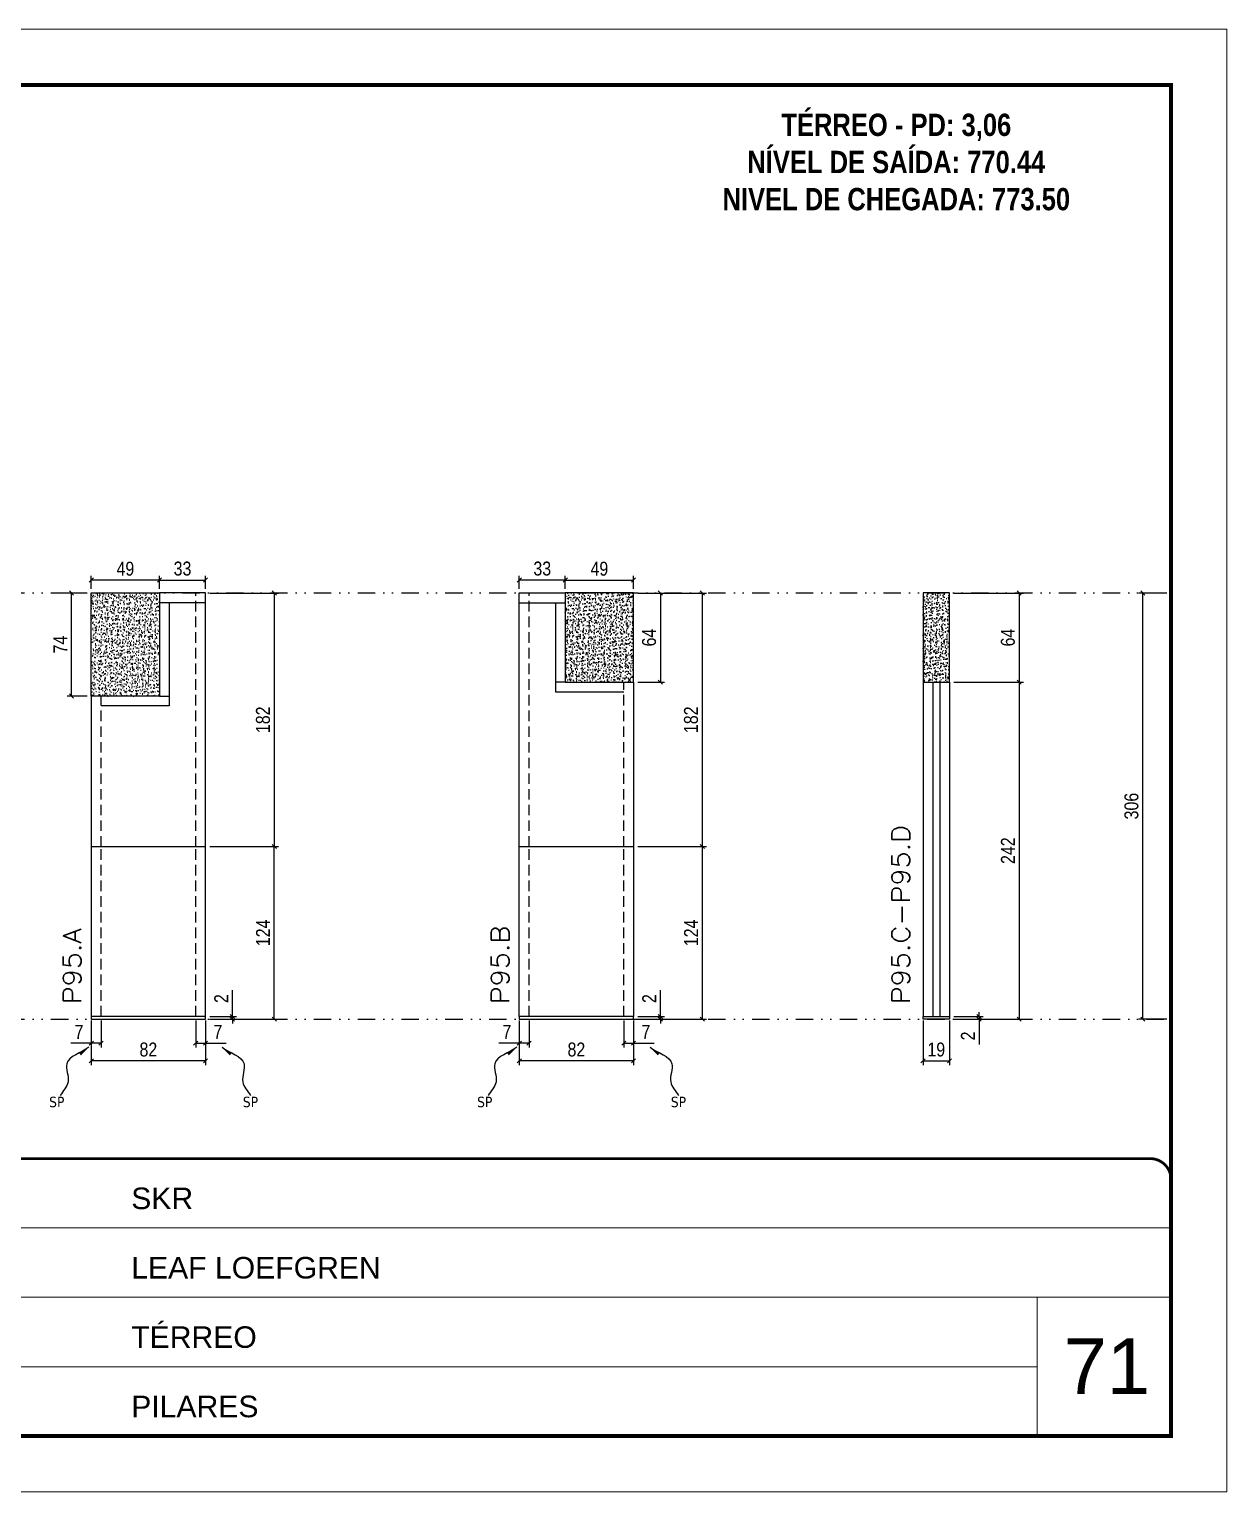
# Model space of a CAD drawing. Extents: x 14400 to 27878, y -21631 to 6985.
# Drawn here: x 18196 to 19055, y -13591 to -12541 of the extents above; entities that cross this region are included whole.
import ezdxf

# ---------------------------------------------------------------- set-up
doc = ezdxf.new("R2010")
doc.units = 0
for name, pattern in [('CONTINUO', [0]), ('DASHED', [0.75, 0.5, -0.25]), ('DIVIDE2', [0.625, 0.25, -0.125, 0, -0.125, 0, -0.125]), ('HIDDEN', [0.375, 0.25, -0.125])]:
    doc.linetypes.add(name, pattern=pattern)
for name, color, linetype, lineweight in [('CARIMBO', 255, 'Continuous', 9), ('Folhas', 255, 'Continuous', 9), ('SARRAFO DE PRESSAO', 251, 'DASHED', 9), ('Texto Seção', 7, 'Continuous', 15)]:
    doc.layers.add(name, color=color, linetype=linetype, lineweight=lineweight)
for name, color, linetype in [('COTA', 241, 'Continuous'), ('NOMENCLATURA', 7, 'Continuous'), ('Nível', 160, 'Continuous'), ('Painéis', 200, 'Continuous'), ('SARR_2.2x7', 40, 'Continuous'), ('Sarrafo de Pressão', 42, 'HIDDEN'), ('texto', 7, 'Continuous')]:
    doc.layers.add(name, color=color, linetype=linetype)
doc.styles.add('ARIAL', font='arial.ttf')
doc.styles.add('COTA TECNICA', font='techl___.ttf', dxfattribs={"height": 10})
doc.styles.add('COTA TECNICA-50', font='techl___.ttf', dxfattribs={"height": 10})
doc.styles.add('REGUA-120', font='ROMANS.shx', dxfattribs={"height": 15})
doc.styles.add('ROMANC', font='techb___.ttf', dxfattribs={"height": 2.5})
doc.styles.get("Standard").update_dxf_attribs({"font": 'arial.ttf'})
doc.dimstyles.new('COTA PAINEL-50', dxfattribs={"dimtxt": 10, "dimasz": 3, "dimexe": 3, "dimexo": 3, "dimgap": 3, "dimtad": 1, "dimdec": 1, "dimzin": 12, "dimdsep": 46, "dimtxsty": 'COTA TECNICA-50', "dimblk1": 'OBLIQUE', "dimblk2": 'OBLIQUE', "dimsah": 1, "dimcen": 0.9, "dimclrd": 4, "dimclre": 4, "dimclrt": 240, "dimadec": 1, "dimazin": 3, "dimtfac": 1, "dimtdec": 1, "dimtmove": 0, "dimatfit": 3, "dimfxl": 1, "dimtolj": 1, "dimtzin": 12, "dimarcsym": 0})
doc.dimstyles.new('PAINEL', dxfattribs={"dimtxt": 10, "dimasz": 3, "dimexe": 3, "dimexo": 3, "dimgap": 3, "dimtad": 1, "dimdec": 1, "dimzin": 12, "dimdsep": 46, "dimtxsty": 'COTA TECNICA', "dimblk1": 'OBLIQUE', "dimblk2": 'OBLIQUE', "dimsah": 1, "dimcen": 0.9, "dimclrd": 4, "dimclre": 4, "dimclrt": 240, "dimadec": 1, "dimazin": 3, "dimtfac": 1, "dimtdec": 1, "dimtmove": 0, "dimatfit": 3, "dimfxl": 1, "dimtolj": 1, "dimtzin": 12, "dimarcsym": 0})
doc.dimstyles.get("Standard").update_dxf_attribs({"dimtxt": 0.18, "dimasz": 0.18, "dimexe": 0.18, "dimexo": 0.0625, "dimgap": 0.09, "dimtad": 0, "dimtih": 1, "dimtoh": 1, "dimdec": 4, "dimzin": 0, "dimdsep": 46, "dimtxsty": 'Standard', "dimcen": 0.09, "dimadec": 0, "dimazin": 0, "dimtfac": 1, "dimtdec": 4, "dimtofl": 0, "dimtmove": 0, "dimatfit": 3, "dimfxl": 1, "dimtolj": 1, "dimtzin": 0, "dimarcsym": 0})

# ---------------------------------------------------------------- blocks, each defined once
blk = doc.blocks.new('9999999999')
at = {"color": 30, "linetype": 'CONTINUO'}
for p, q in [((98564.6, 34379.6), (99584, 34379.6)), ((98564.6, 34329.8), (99488, 34329.8)), ((99584, 34329.8), (99488, 34329.8)), ((99488, 34329.8), (99488, 34230.2)), ((98564.6, 34280), (99488, 34280))]:
    blk.add_line(p, q, dxfattribs=at)
at = {"color": 30, "linetype": 'CONTINUO', "const_width": 2}
blk.add_lwpolyline([(99584, 34230.2), (99584, 34414.4, 0.414214), (99569, 34429.4), (98229, 34429.4, 0.414214), (98214, 34414.4), (98214, 34245.2, 0.414214), (98229, 34230.2), (99584, 34230.2)], format="xyb", dxfattribs=at)
at = {"layer": 'Folhas'}
blk.add_lwpolyline([(98139, 34190.2), (99624, 34190.2), (99624, 35240.2), (98139, 35240.2)], close=True, dxfattribs=at)
at = {"layer": 'Folhas', "color": 30, "const_width": 3}
blk.add_lwpolyline([(98214, 34230.2), (99584, 34230.2), (99584, 35200.2), (98214, 35200.2)], close=True, dxfattribs=at)
at = {"color": 7, "linetype": 'Continuous', "ltscale": 5, "style": 'ARIAL'}
for s, height, p in [('SKR', 15.48, (98837.7, 34393.1)), ('LEAF LOEFGREN', 15.483, (98837.7, 34343.3)), ('TÉRREO', 15.48, (98837.7, 34293.5)), ('PILARES', 15.48, (98837.7, 34243.7))]:
    blk.add_text(s, height=height, dxfattribs=at).set_placement(p)
blk = doc.blocks.new('_Oblique')
at = {"color": 0, "linetype": 'ByBlock', "lineweight": -2}
blk.add_line((-0.5, -0.5), (0.5, 0.5), dxfattribs=at)
blk = doc.blocks.new('*D2639')
at = {"layer": 'COTA', "color": 4, "lineweight": -2, "transparency": 16777216}
for p, q in [((19012, -12945.8), (18991.8, -12945.8)), ((18994.8, -13251.8), (18994.8, -12945.8)), ((19012, -13251.8), (18991.8, -13251.8))]:
    blk.add_line(p, q, dxfattribs=at)
at = {"layer": 'Defpoints', "color": 0, "transparency": 16777216}
for p in [(18994.8, -12945.8), (19015, -12945.8), (19015, -13251.8)]:
    blk.add_point(p, dxfattribs=at)
at = {"layer": 'COTA', "color": 4, "lineweight": -2, "transparency": 16777216, "xscale": 3, "yscale": 3, "zscale": 3}
for p, rotation in [((18994.8, -12945.8), 90), ((18994.8, -13251.8), 270)]:
    blk.add_blockref('_Oblique', p, dxfattribs=dict(at, rotation=rotation))
at = {"layer": 'COTA', "color": 240, "transparency": 16777216, "insert": (18986.6, -13098.8), "char_height": 10, "attachment_point": 5, "rotation": 90, "style": 'COTA TECNICA'}
blk.add_mtext('\\A1;306', dxfattribs=at)
blk = doc.blocks.new('*D2649')
at = {"layer": 'COTA', "color": 4, "lineweight": -2, "transparency": 16777216}
for p, q in [((18240, -13252.8), (18240, -13284.7)), ((18322, -13252.8), (18322, -13284.7)), ((18322, -13281.7), (18240, -13281.7))]:
    blk.add_line(p, q, dxfattribs=at)
at = {"layer": 'Defpoints', "color": 0, "transparency": 16777216}
for p in [(18240, -13249.8), (18322, -13249.8), (18240, -13281.7)]:
    blk.add_point(p, dxfattribs=at)
at = {"layer": 'COTA', "color": 4, "lineweight": -2, "transparency": 16777216, "xscale": 3, "yscale": 3, "zscale": 3, "rotation": 180}
blk.add_blockref('_Oblique', (18240, -13281.7), dxfattribs=at)
at = {"layer": 'COTA', "color": 4, "lineweight": -2, "transparency": 16777216, "xscale": 3, "yscale": 3, "zscale": 3}
blk.add_blockref('_Oblique', (18322, -13281.7), dxfattribs=at)
at = {"layer": 'COTA', "color": 240, "transparency": 16777216, "insert": (18281, -13273.6), "char_height": 10, "attachment_point": 5, "style": 'COTA TECNICA'}
blk.add_mtext('\\A1;82', dxfattribs=at)
blk = doc.blocks.new('*D2650')
at = {"layer": 'COTA', "color": 4, "lineweight": -2, "transparency": 16777216}
for p, q in [((18315, -13252.8), (18315, -13272)), ((18322, -13254.8), (18322, -13272)), ((18315, -13269), (18322, -13269)), ((18322, -13269), (18336.8, -13269))]:
    blk.add_line(p, q, dxfattribs=at)
at = {"layer": 'Defpoints', "color": 0, "transparency": 16777216}
for p in [(18315, -13249.8), (18322, -13251.8), (18322, -13269)]:
    blk.add_point(p, dxfattribs=at)
at = {"layer": 'COTA', "color": 4, "lineweight": -2, "transparency": 16777216, "xscale": 3, "yscale": 3, "zscale": 3, "rotation": 180}
blk.add_blockref('_Oblique', (18315, -13269), dxfattribs=at)
at = {"layer": 'COTA', "color": 4, "lineweight": -2, "transparency": 16777216, "xscale": 3, "yscale": 3, "zscale": 3}
blk.add_blockref('_Oblique', (18322, -13269), dxfattribs=at)
at = {"layer": 'COTA', "color": 240, "transparency": 16777216, "insert": (18330.9, -13260.9), "char_height": 10, "attachment_point": 5, "style": 'COTA TECNICA-50'}
blk.add_mtext('\\A1;7', dxfattribs=at)
blk = doc.blocks.new('*D2651')
at = {"layer": 'COTA', "color": 4, "lineweight": -2, "transparency": 16777216}
for p, q in [((18240, -13254.8), (18240, -13272)), ((18247, -13252.8), (18247, -13272)), ((18240, -13269), (18225.3, -13269)), ((18247, -13269), (18240, -13269))]:
    blk.add_line(p, q, dxfattribs=at)
at = {"layer": 'Defpoints', "color": 0, "transparency": 16777216}
for p in [(18247, -13249.8), (18240, -13251.8), (18240, -13269)]:
    blk.add_point(p, dxfattribs=at)
at = {"layer": 'COTA', "color": 4, "lineweight": -2, "transparency": 16777216, "xscale": 3, "yscale": 3, "zscale": 3, "rotation": 180}
blk.add_blockref('_Oblique', (18240, -13269), dxfattribs=at)
at = {"layer": 'COTA', "color": 4, "lineweight": -2, "transparency": 16777216, "xscale": 3, "yscale": 3, "zscale": 3}
blk.add_blockref('_Oblique', (18247, -13269), dxfattribs=at)
at = {"layer": 'COTA', "color": 240, "transparency": 16777216, "insert": (18231.2, -13260.9), "char_height": 10, "attachment_point": 5, "style": 'COTA TECNICA-50'}
blk.add_mtext('\\A1;7', dxfattribs=at)
blk = doc.blocks.new('*D2652')
at = {"layer": 'COTA', "color": 4, "lineweight": -2, "transparency": 16777216}
for p, q in [((18341.3, -13249.8), (18341.3, -13231)), ((18325, -13249.8), (18344.3, -13249.8)), ((18341.3, -13251.8), (18341.3, -13249.8)), ((18325, -13251.8), (18344.3, -13251.8)), ((18341.3, -13251.8), (18341.3, -13254.8))]:
    blk.add_line(p, q, dxfattribs=at)
at = {"layer": 'Defpoints', "color": 0, "transparency": 16777216}
for p in [(18322, -13249.8), (18322, -13251.8), (18341.3, -13251.8)]:
    blk.add_point(p, dxfattribs=at)
at = {"layer": 'COTA', "color": 4, "lineweight": -2, "transparency": 16777216, "xscale": 3, "yscale": 3, "zscale": 3}
for p, rotation in [((18341.3, -13249.8), 270), ((18341.3, -13251.8), 90)]:
    blk.add_blockref('_Oblique', p, dxfattribs=dict(at, rotation=rotation))
at = {"layer": 'COTA', "color": 240, "transparency": 16777216, "insert": (18333.3, -13237), "char_height": 10, "attachment_point": 5, "rotation": 90, "style": 'COTA TECNICA-50'}
blk.add_mtext('\\A1;2', dxfattribs=at)
blk = doc.blocks.new('*D2658')
at = {"layer": 'COTA', "color": 4, "linetype": 'ByBlock', "lineweight": -2, "transparency": 16777216}
for p, q in [((18325, -13127.8), (18374.4, -13127.8)), ((18371.4, -13251.8), (18371.4, -13127.8)), ((18325, -13251.8), (18374.4, -13251.8))]:
    blk.add_line(p, q, dxfattribs=at)
at = {"layer": 'Defpoints', "color": 0, "linetype": 'ByBlock', "transparency": 16777216}
for p in [(18322, -13127.8), (18371.4, -13127.8), (18322, -13251.8)]:
    blk.add_point(p, dxfattribs=at)
at = {"layer": 'COTA', "color": 4, "linetype": 'ByBlock', "lineweight": -2, "transparency": 16777216, "xscale": 3, "yscale": 3, "zscale": 3}
for p, rotation in [((18371.4, -13127.8), 90), ((18371.4, -13251.8), 270)]:
    blk.add_blockref('_Oblique', p, dxfattribs=dict(at, rotation=rotation))
at = {"layer": 'COTA', "color": 240, "linetype": 'ByBlock', "transparency": 16777216, "insert": (18363.3, -13189.8), "char_height": 10, "attachment_point": 5, "rotation": 90, "style": 'COTA TECNICA'}
blk.add_mtext('\\A1;124', dxfattribs=at)
blk = doc.blocks.new('*D2659')
at = {"layer": 'COTA', "color": 4, "linetype": 'ByBlock', "lineweight": -2, "transparency": 16777216}
for p, q in [((18325, -13127.8), (18374.4, -13127.8)), ((18371.4, -13251.8), (18371.4, -13127.8)), ((18325, -13251.8), (18374.4, -13251.8))]:
    blk.add_line(p, q, dxfattribs=at)
at = {"layer": 'Defpoints', "color": 0, "linetype": 'ByBlock', "transparency": 16777216}
for p in [(18322, -13127.8), (18371.4, -13127.8), (18322, -13251.8)]:
    blk.add_point(p, dxfattribs=at)
at = {"layer": 'COTA', "color": 4, "linetype": 'ByBlock', "lineweight": -2, "transparency": 16777216, "xscale": 3, "yscale": 3, "zscale": 3}
for p, rotation in [((18371.4, -13127.8), 90), ((18371.4, -13251.8), 270)]:
    blk.add_blockref('_Oblique', p, dxfattribs=dict(at, rotation=rotation))
at = {"layer": 'COTA', "color": 240, "linetype": 'ByBlock', "transparency": 16777216, "insert": (18363.3, -13189.8), "char_height": 10, "attachment_point": 5, "rotation": 90, "style": 'COTA TECNICA'}
blk.add_mtext('\\A1;124', dxfattribs=at)
blk = doc.blocks.new('*D2653')
at = {"layer": 'COTA', "color": 4, "lineweight": -2, "transparency": 16777216}
for p, q in [((18837, -13252.8), (18837, -13284.7)), ((18856, -13252.8), (18856, -13284.7)), ((18837, -13281.7), (18856, -13281.7))]:
    blk.add_line(p, q, dxfattribs=at)
at = {"layer": 'Defpoints', "color": 0, "transparency": 16777216}
for p in [(18837, -13249.8), (18856, -13249.8), (18856, -13281.7)]:
    blk.add_point(p, dxfattribs=at)
at = {"layer": 'COTA', "color": 4, "lineweight": -2, "transparency": 16777216, "xscale": 3, "yscale": 3, "zscale": 3, "rotation": 180}
blk.add_blockref('_Oblique', (18837, -13281.7), dxfattribs=at)
at = {"layer": 'COTA', "color": 4, "lineweight": -2, "transparency": 16777216, "xscale": 3, "yscale": 3, "zscale": 3}
blk.add_blockref('_Oblique', (18856, -13281.7), dxfattribs=at)
at = {"layer": 'COTA', "color": 240, "transparency": 16777216, "insert": (18846.5, -13273.6), "char_height": 10, "attachment_point": 5, "style": 'COTA TECNICA'}
blk.add_mtext('\\A1;19', dxfattribs=at)
blk = doc.blocks.new('*D2654')
at = {"layer": 'COTA', "color": 4, "lineweight": -2, "transparency": 16777216}
for p, q in [((18859, -13249.8), (18880.2, -13249.8)), ((18877.2, -13249.8), (18877.2, -13246.8)), ((18877.2, -13249.8), (18877.2, -13251.8)), ((18859, -13251.8), (18880.2, -13251.8)), ((18877.2, -13251.8), (18877.2, -13269.9))]:
    blk.add_line(p, q, dxfattribs=at)
at = {"layer": 'Defpoints', "color": 0, "transparency": 16777216}
for p in [(18856, -13249.8), (18877.2, -13249.8), (18856, -13251.8)]:
    blk.add_point(p, dxfattribs=at)
at = {"layer": 'COTA', "color": 4, "lineweight": -2, "transparency": 16777216, "xscale": 3, "yscale": 3, "zscale": 3}
for p, rotation in [((18877.2, -13249.8), 270), ((18877.2, -13251.8), 90)]:
    blk.add_blockref('_Oblique', p, dxfattribs=dict(at, rotation=rotation))
at = {"layer": 'COTA', "color": 240, "transparency": 16777216, "insert": (18869.2, -13263.8), "char_height": 10, "attachment_point": 5, "rotation": 90, "style": 'COTA TECNICA-50'}
blk.add_mtext('\\A1;2', dxfattribs=at)
blk = doc.blocks.new('*D2660')
at = {"layer": 'COTA', "color": 4, "linetype": 'ByBlock', "lineweight": -2, "transparency": 16777216}
for p, q in [((18859, -12945.8), (18909, -12945.8)), ((18906, -12945.8), (18906, -13009.8)), ((18859, -13009.8), (18909, -13009.8))]:
    blk.add_line(p, q, dxfattribs=at)
at = {"layer": 'Defpoints', "color": 0, "linetype": 'ByBlock', "transparency": 16777216}
for p in [(18856, -12945.8), (18856, -13009.8), (18906, -13009.8)]:
    blk.add_point(p, dxfattribs=at)
at = {"layer": 'COTA', "color": 4, "linetype": 'ByBlock', "lineweight": -2, "transparency": 16777216, "xscale": 3, "yscale": 3, "zscale": 3}
for p, rotation in [((18906, -12945.8), 90), ((18906, -13009.8), 270)]:
    blk.add_blockref('_Oblique', p, dxfattribs=dict(at, rotation=rotation))
at = {"layer": 'COTA', "color": 240, "linetype": 'ByBlock', "transparency": 16777216, "insert": (18897.9, -12977.8), "char_height": 10, "attachment_point": 5, "rotation": 90, "style": 'COTA TECNICA'}
blk.add_mtext('\\A1;64', dxfattribs=at)
blk = doc.blocks.new('*D2655')
at = {"layer": 'COTA', "color": 4, "lineweight": -2, "transparency": 16777216}
for p, q in [((18859, -13009.8), (18909, -13009.8)), ((18906, -13009.8), (18906, -13251.8)), ((18859, -13251.8), (18909, -13251.8))]:
    blk.add_line(p, q, dxfattribs=at)
at = {"layer": 'Defpoints', "color": 0, "transparency": 16777216}
for p in [(18856, -13009.8), (18856, -13251.8), (18906, -13251.8)]:
    blk.add_point(p, dxfattribs=at)
at = {"layer": 'COTA', "color": 4, "lineweight": -2, "transparency": 16777216, "xscale": 3, "yscale": 3, "zscale": 3}
for p, rotation in [((18906, -13009.8), 90), ((18906, -13251.8), 270)]:
    blk.add_blockref('_Oblique', p, dxfattribs=dict(at, rotation=rotation))
at = {"layer": 'COTA', "color": 240, "transparency": 16777216, "insert": (18897.9, -13130.8), "char_height": 10, "attachment_point": 5, "rotation": 90, "style": 'COTA TECNICA'}
blk.add_mtext('\\A1;242', dxfattribs=at)
blk = doc.blocks.new('*D2656')
at = {"layer": 'COTA', "color": 4, "lineweight": -2, "transparency": 16777216}
for p, q in [((18325, -12945.8), (18374.4, -12945.8)), ((18371.4, -12945.8), (18371.4, -13127.8)), ((18325, -13127.8), (18374.4, -13127.8))]:
    blk.add_line(p, q, dxfattribs=at)
at = {"layer": 'Defpoints', "color": 0, "transparency": 16777216}
for p in [(18322, -12945.8), (18322, -13127.8), (18371.4, -13127.8)]:
    blk.add_point(p, dxfattribs=at)
at = {"layer": 'COTA', "color": 4, "lineweight": -2, "transparency": 16777216, "xscale": 3, "yscale": 3, "zscale": 3}
for p, rotation in [((18371.4, -12945.8), 90), ((18371.4, -13127.8), 270)]:
    blk.add_blockref('_Oblique', p, dxfattribs=dict(at, rotation=rotation))
at = {"layer": 'COTA', "color": 240, "transparency": 16777216, "insert": (18363.3, -13036.8), "char_height": 10, "attachment_point": 5, "rotation": 90, "style": 'COTA TECNICA'}
blk.add_mtext('\\A1;182', dxfattribs=at)
blk = doc.blocks.new('*D2661')
at = {"layer": 'COTA', "color": 4, "lineweight": -2, "transparency": 16777216}
for p, q in [((18237, -12945.8), (18222.8, -12945.8)), ((18225.8, -13019.8), (18225.8, -12945.8)), ((18237, -13019.8), (18222.8, -13019.8))]:
    blk.add_line(p, q, dxfattribs=at)
at = {"layer": 'Defpoints', "color": 0, "transparency": 16777216}
for p in [(18225.8, -12945.8), (18240, -12945.8), (18240, -13019.8)]:
    blk.add_point(p, dxfattribs=at)
at = {"layer": 'COTA', "color": 4, "lineweight": -2, "transparency": 16777216, "xscale": 3, "yscale": 3, "zscale": 3}
for p, rotation in [((18225.8, -12945.8), 90), ((18225.8, -13019.8), 270)]:
    blk.add_blockref('_Oblique', p, dxfattribs=dict(at, rotation=rotation))
at = {"layer": 'COTA', "color": 240, "transparency": 16777216, "insert": (18217.8, -12982.8), "char_height": 10, "attachment_point": 5, "rotation": 90, "style": 'COTA TECNICA'}
blk.add_mtext('\\A1;74', dxfattribs=at)
blk = doc.blocks.new('*D2662')
at = {"layer": 'COTA', "color": 4, "lineweight": -2, "transparency": 16777216}
for p, q in [((18289, -12942.8), (18289, -12933.5)), ((18322, -12942.8), (18322, -12933.5)), ((18289, -12936.5), (18322, -12936.5))]:
    blk.add_line(p, q, dxfattribs=at)
at = {"layer": 'Defpoints', "color": 0, "transparency": 16777216}
for p in [(18289, -12945.8), (18322, -12936.5), (18322, -12945.8)]:
    blk.add_point(p, dxfattribs=at)
at = {"layer": 'COTA', "color": 4, "lineweight": -2, "transparency": 16777216, "xscale": 3, "yscale": 3, "zscale": 3, "rotation": 180}
blk.add_blockref('_Oblique', (18289, -12936.5), dxfattribs=at)
at = {"layer": 'COTA', "color": 4, "lineweight": -2, "transparency": 16777216, "xscale": 3, "yscale": 3, "zscale": 3}
blk.add_blockref('_Oblique', (18322, -12936.5), dxfattribs=at)
at = {"layer": 'COTA', "color": 240, "transparency": 16777216, "insert": (18305.5, -12928.3), "char_height": 10, "attachment_point": 5, "style": 'COTA TECNICA'}
blk.add_mtext('\\A1;33', dxfattribs=at)
blk = doc.blocks.new('*D2663')
at = {"layer": 'COTA', "color": 4, "lineweight": -2, "transparency": 16777216}
for p, q in [((18240, -12942.8), (18240, -12933.5)), ((18289, -12942.8), (18289, -12933.5)), ((18289, -12936.5), (18240, -12936.5))]:
    blk.add_line(p, q, dxfattribs=at)
at = {"layer": 'Defpoints', "color": 0, "transparency": 16777216}
for p in [(18240, -12936.5), (18240, -12945.8), (18289, -12945.8)]:
    blk.add_point(p, dxfattribs=at)
at = {"layer": 'COTA', "color": 4, "lineweight": -2, "transparency": 16777216, "xscale": 3, "yscale": 3, "zscale": 3, "rotation": 180}
blk.add_blockref('_Oblique', (18240, -12936.5), dxfattribs=at)
at = {"layer": 'COTA', "color": 4, "lineweight": -2, "transparency": 16777216, "xscale": 3, "yscale": 3, "zscale": 3}
blk.add_blockref('_Oblique', (18289, -12936.5), dxfattribs=at)
at = {"layer": 'COTA', "color": 240, "transparency": 16777216, "insert": (18264.5, -12928.4), "char_height": 10, "attachment_point": 5, "style": 'COTA TECNICA'}
blk.add_mtext('\\A1;49', dxfattribs=at)
blk = doc.blocks.new('*D2664')
at = {"layer": 'COTA', "color": 4, "lineweight": -2, "transparency": 16777216}
for p, q in [((18547.2, -13252.8), (18547.2, -13284.7)), ((18629.2, -13252.8), (18629.2, -13284.7)), ((18629.2, -13281.7), (18547.2, -13281.7))]:
    blk.add_line(p, q, dxfattribs=at)
at = {"layer": 'Defpoints', "color": 0, "transparency": 16777216}
for p in [(18547.2, -13249.8), (18629.2, -13249.8), (18547.2, -13281.7)]:
    blk.add_point(p, dxfattribs=at)
at = {"layer": 'COTA', "color": 4, "lineweight": -2, "transparency": 16777216, "xscale": 3, "yscale": 3, "zscale": 3, "rotation": 180}
blk.add_blockref('_Oblique', (18547.2, -13281.7), dxfattribs=at)
at = {"layer": 'COTA', "color": 4, "lineweight": -2, "transparency": 16777216, "xscale": 3, "yscale": 3, "zscale": 3}
blk.add_blockref('_Oblique', (18629.2, -13281.7), dxfattribs=at)
at = {"layer": 'COTA', "color": 240, "transparency": 16777216, "insert": (18588.2, -13273.6), "char_height": 10, "attachment_point": 5, "style": 'COTA TECNICA'}
blk.add_mtext('\\A1;82', dxfattribs=at)
blk = doc.blocks.new('*D2665')
at = {"layer": 'COTA', "color": 4, "lineweight": -2, "transparency": 16777216}
for p, q in [((18622.2, -13252.8), (18622.2, -13272)), ((18629.2, -13254.8), (18629.2, -13272)), ((18622.2, -13269), (18629.2, -13269)), ((18629.2, -13269), (18643.9, -13269))]:
    blk.add_line(p, q, dxfattribs=at)
at = {"layer": 'Defpoints', "color": 0, "transparency": 16777216}
for p in [(18622.2, -13249.8), (18629.2, -13251.8), (18629.2, -13269)]:
    blk.add_point(p, dxfattribs=at)
at = {"layer": 'COTA', "color": 4, "lineweight": -2, "transparency": 16777216, "xscale": 3, "yscale": 3, "zscale": 3, "rotation": 180}
blk.add_blockref('_Oblique', (18622.2, -13269), dxfattribs=at)
at = {"layer": 'COTA', "color": 4, "lineweight": -2, "transparency": 16777216, "xscale": 3, "yscale": 3, "zscale": 3}
blk.add_blockref('_Oblique', (18629.2, -13269), dxfattribs=at)
at = {"layer": 'COTA', "color": 240, "transparency": 16777216, "insert": (18638.1, -13260.9), "char_height": 10, "attachment_point": 5, "style": 'COTA TECNICA-50'}
blk.add_mtext('\\A1;7', dxfattribs=at)
blk = doc.blocks.new('*D2666')
at = {"layer": 'COTA', "color": 4, "lineweight": -2, "transparency": 16777216}
for p, q in [((18547.2, -13254.8), (18547.2, -13272)), ((18554.2, -13252.8), (18554.2, -13272)), ((18547.2, -13269), (18532.5, -13269)), ((18554.2, -13269), (18547.2, -13269))]:
    blk.add_line(p, q, dxfattribs=at)
at = {"layer": 'Defpoints', "color": 0, "transparency": 16777216}
for p in [(18554.2, -13249.8), (18547.2, -13251.8), (18547.2, -13269)]:
    blk.add_point(p, dxfattribs=at)
at = {"layer": 'COTA', "color": 4, "lineweight": -2, "transparency": 16777216, "xscale": 3, "yscale": 3, "zscale": 3, "rotation": 180}
blk.add_blockref('_Oblique', (18547.2, -13269), dxfattribs=at)
at = {"layer": 'COTA', "color": 4, "lineweight": -2, "transparency": 16777216, "xscale": 3, "yscale": 3, "zscale": 3}
blk.add_blockref('_Oblique', (18554.2, -13269), dxfattribs=at)
at = {"layer": 'COTA', "color": 240, "transparency": 16777216, "insert": (18538.3, -13260.9), "char_height": 10, "attachment_point": 5, "style": 'COTA TECNICA-50'}
blk.add_mtext('\\A1;7', dxfattribs=at)
blk = doc.blocks.new('*D2667')
at = {"layer": 'COTA', "color": 4, "lineweight": -2, "transparency": 16777216}
for p, q in [((18648.5, -13249.8), (18648.5, -13231)), ((18632.2, -13249.8), (18651.5, -13249.8)), ((18648.5, -13251.8), (18648.5, -13249.8)), ((18632.2, -13251.8), (18651.5, -13251.8)), ((18648.5, -13251.8), (18648.5, -13254.8))]:
    blk.add_line(p, q, dxfattribs=at)
at = {"layer": 'Defpoints', "color": 0, "transparency": 16777216}
for p in [(18629.2, -13249.8), (18629.2, -13251.8), (18648.5, -13251.8)]:
    blk.add_point(p, dxfattribs=at)
at = {"layer": 'COTA', "color": 4, "lineweight": -2, "transparency": 16777216, "xscale": 3, "yscale": 3, "zscale": 3}
for p, rotation in [((18648.5, -13249.8), 270), ((18648.5, -13251.8), 90)]:
    blk.add_blockref('_Oblique', p, dxfattribs=dict(at, rotation=rotation))
at = {"layer": 'COTA', "color": 240, "transparency": 16777216, "insert": (18640.5, -13237), "char_height": 10, "attachment_point": 5, "rotation": 90, "style": 'COTA TECNICA-50'}
blk.add_mtext('\\A1;2', dxfattribs=at)
blk = doc.blocks.new('*D2668')
at = {"layer": 'COTA', "color": 4, "linetype": 'ByBlock', "lineweight": -2, "transparency": 16777216}
for p, q in [((18632.2, -13127.8), (18681.6, -13127.8)), ((18678.6, -13251.8), (18678.6, -13127.8)), ((18632.2, -13251.8), (18681.6, -13251.8))]:
    blk.add_line(p, q, dxfattribs=at)
at = {"layer": 'Defpoints', "color": 0, "linetype": 'ByBlock', "transparency": 16777216}
for p in [(18629.2, -13127.8), (18678.6, -13127.8), (18629.2, -13251.8)]:
    blk.add_point(p, dxfattribs=at)
at = {"layer": 'COTA', "color": 4, "linetype": 'ByBlock', "lineweight": -2, "transparency": 16777216, "xscale": 3, "yscale": 3, "zscale": 3}
for p, rotation in [((18678.6, -13127.8), 90), ((18678.6, -13251.8), 270)]:
    blk.add_blockref('_Oblique', p, dxfattribs=dict(at, rotation=rotation))
at = {"layer": 'COTA', "color": 240, "linetype": 'ByBlock', "transparency": 16777216, "insert": (18670.5, -13189.8), "char_height": 10, "attachment_point": 5, "rotation": 90, "style": 'COTA TECNICA'}
blk.add_mtext('\\A1;124', dxfattribs=at)
blk = doc.blocks.new('*D2669')
at = {"layer": 'COTA', "color": 4, "linetype": 'ByBlock', "lineweight": -2, "transparency": 16777216}
for p, q in [((18632.2, -13127.8), (18681.6, -13127.8)), ((18678.6, -13251.8), (18678.6, -13127.8)), ((18632.2, -13251.8), (18681.6, -13251.8))]:
    blk.add_line(p, q, dxfattribs=at)
at = {"layer": 'Defpoints', "color": 0, "linetype": 'ByBlock', "transparency": 16777216}
for p in [(18629.2, -13127.8), (18678.6, -13127.8), (18629.2, -13251.8)]:
    blk.add_point(p, dxfattribs=at)
at = {"layer": 'COTA', "color": 4, "linetype": 'ByBlock', "lineweight": -2, "transparency": 16777216, "xscale": 3, "yscale": 3, "zscale": 3}
for p, rotation in [((18678.6, -13127.8), 90), ((18678.6, -13251.8), 270)]:
    blk.add_blockref('_Oblique', p, dxfattribs=dict(at, rotation=rotation))
at = {"layer": 'COTA', "color": 240, "linetype": 'ByBlock', "transparency": 16777216, "insert": (18670.5, -13189.8), "char_height": 10, "attachment_point": 5, "rotation": 90, "style": 'COTA TECNICA'}
blk.add_mtext('\\A1;124', dxfattribs=at)
blk = doc.blocks.new('*D2670')
at = {"layer": 'COTA', "color": 4, "lineweight": -2, "transparency": 16777216}
for p, q in [((18547.2, -12942.8), (18547.2, -12933.5)), ((18580.2, -12942.8), (18580.2, -12933.5)), ((18580.2, -12936.5), (18547.2, -12936.5))]:
    blk.add_line(p, q, dxfattribs=at)
at = {"layer": 'Defpoints', "color": 0, "transparency": 16777216}
for p in [(18547.2, -12936.5), (18547.2, -12945.8), (18580.2, -12945.8)]:
    blk.add_point(p, dxfattribs=at)
at = {"layer": 'COTA', "color": 4, "lineweight": -2, "transparency": 16777216, "xscale": 3, "yscale": 3, "zscale": 3, "rotation": 180}
blk.add_blockref('_Oblique', (18547.2, -12936.5), dxfattribs=at)
at = {"layer": 'COTA', "color": 4, "lineweight": -2, "transparency": 16777216, "xscale": 3, "yscale": 3, "zscale": 3}
blk.add_blockref('_Oblique', (18580.2, -12936.5), dxfattribs=at)
at = {"layer": 'COTA', "color": 240, "transparency": 16777216, "insert": (18563.7, -12928.3), "char_height": 10, "attachment_point": 5, "style": 'COTA TECNICA'}
blk.add_mtext('\\A1;33', dxfattribs=at)
blk = doc.blocks.new('*D2671')
at = {"layer": 'COTA', "color": 4, "lineweight": -2, "transparency": 16777216}
for p, q in [((18580.2, -12942.8), (18580.2, -12933.5)), ((18629.2, -12942.8), (18629.2, -12933.5)), ((18580.2, -12936.5), (18629.2, -12936.5))]:
    blk.add_line(p, q, dxfattribs=at)
at = {"layer": 'Defpoints', "color": 0, "transparency": 16777216}
for p in [(18580.2, -12945.8), (18629.2, -12936.5), (18629.2, -12945.8)]:
    blk.add_point(p, dxfattribs=at)
at = {"layer": 'COTA', "color": 4, "lineweight": -2, "transparency": 16777216, "xscale": 3, "yscale": 3, "zscale": 3, "rotation": 180}
blk.add_blockref('_Oblique', (18580.2, -12936.5), dxfattribs=at)
at = {"layer": 'COTA', "color": 4, "lineweight": -2, "transparency": 16777216, "xscale": 3, "yscale": 3, "zscale": 3}
blk.add_blockref('_Oblique', (18629.2, -12936.5), dxfattribs=at)
at = {"layer": 'COTA', "color": 240, "transparency": 16777216, "insert": (18604.7, -12928.4), "char_height": 10, "attachment_point": 5, "style": 'COTA TECNICA'}
blk.add_mtext('\\A1;49', dxfattribs=at)
blk = doc.blocks.new('*D2672')
at = {"layer": 'COTA', "color": 4, "lineweight": -2, "transparency": 16777216}
for p, q in [((18632.2, -12945.8), (18681.6, -12945.8)), ((18678.6, -13127.8), (18678.6, -12945.8)), ((18632.2, -13127.8), (18681.6, -13127.8))]:
    blk.add_line(p, q, dxfattribs=at)
at = {"layer": 'Defpoints', "color": 0, "transparency": 16777216}
for p in [(18629.2, -12945.8), (18678.6, -12945.8), (18629.2, -13127.8)]:
    blk.add_point(p, dxfattribs=at)
at = {"layer": 'COTA', "color": 4, "lineweight": -2, "transparency": 16777216, "xscale": 3, "yscale": 3, "zscale": 3}
for p, rotation in [((18678.6, -12945.8), 90), ((18678.6, -13127.8), 270)]:
    blk.add_blockref('_Oblique', p, dxfattribs=dict(at, rotation=rotation))
at = {"layer": 'COTA', "color": 240, "transparency": 16777216, "insert": (18670.5, -13036.8), "char_height": 10, "attachment_point": 5, "rotation": 90, "style": 'COTA TECNICA'}
blk.add_mtext('\\A1;182', dxfattribs=at)
blk = doc.blocks.new('*D2673')
at = {"layer": 'COTA', "color": 4, "lineweight": -2, "transparency": 16777216}
for p, q in [((18632.2, -12945.8), (18651.5, -12945.8)), ((18648.5, -12945.8), (18648.5, -13009.8)), ((18632.2, -13009.8), (18651.5, -13009.8))]:
    blk.add_line(p, q, dxfattribs=at)
at = {"layer": 'Defpoints', "color": 0, "transparency": 16777216}
for p in [(18629.2, -12945.8), (18629.2, -13009.8), (18648.5, -13009.8)]:
    blk.add_point(p, dxfattribs=at)
at = {"layer": 'COTA', "color": 4, "lineweight": -2, "transparency": 16777216, "xscale": 3, "yscale": 3, "zscale": 3}
for p, rotation in [((18648.5, -12945.8), 90), ((18648.5, -13009.8), 270)]:
    blk.add_blockref('_Oblique', p, dxfattribs=dict(at, rotation=rotation))
at = {"layer": 'COTA', "color": 240, "transparency": 16777216, "insert": (18640.4, -12977.8), "char_height": 10, "attachment_point": 5, "rotation": 90, "style": 'COTA TECNICA'}
blk.add_mtext('\\A1;64', dxfattribs=at)

msp = doc.modelspace()

# ---------------------------------------------------------------- hatches: boundary and pattern name
at = {"layer": 'COTA'}
h = msp.add_hatch(dxfattribs=at)
h.set_pattern_fill('AR-CONC', color=256, scale=0.03)
h.set_pattern_definition([(50, (83.4236, 0), (5.4655401, -0.4781726), [0.5715, -6.2865]), (355, (83.4236, 0), (-1.0573026, 5.7317054), [0.4572, -5.0292175]), (100.451445, (83.879, -0.04), (4.4082374, 5.2535326), [0.4857003, -5.3427073]), (46.1842, (83.4236, 1.524), (8.1323712, -1.2612698), [0.85725, -9.42975]), (96.635558, (84.101, 1.419), (7.122124, 7.4227837), [0.7285507, -8.0140682]), (351.18415, (83.4236, 1.524), (7.122124, 7.4227837), [0.685799, -7.543792]), (21, (84.1856, 1.143), (4.5484317, -3.06795595), [0.5715, -6.2865]), (326, (84.1856, 1.143), (1.8540609, 5.525639), [0.4572, -5.0292]), (71.451445, (84.5646, 0.8873), (6.4024926, 2.4576831), [0.4857003, -5.3426981]), (37.5, (83.4236, 0), (0.0926581, 2.53665117), [0, -4.96824, 0, -5.1054, 0, -5.04825]), (7.5, (83.4236, 0), (2.00458988, 3.00541724), [0, -2.91084, 0, -4.85394, 0, -1.92405]), (327.5, (81.7243, 0), (4.06771786, -0.17186232), [0, -1.905, 0, -5.9436, 0, -7.8867]), (317.5, (80.9623, 0), (4.44387544, 0.76279473), [0, -2.4765, 0, -3.94716, 0, -5.6007])])
h.paths.add_polyline_path([(18289.03, -12945.77), (18240.03, -12945.77), (18240.03, -13019.77), (18289.03, -13019.77)])
h = msp.add_hatch(dxfattribs=at)
h.set_pattern_fill('AR-CONC', color=256, scale=0.03)
h.set_pattern_definition([(50, (390.592, 0), (5.4655401, -0.4781726), [0.5715, -6.2865]), (355, (390.592, 0), (-1.0573026, 5.7317054), [0.4572, -5.0292175]), (100.451445, (391.0474, -0.04), (4.4082374, 5.2535326), [0.4857003, -5.3427073]), (46.1842, (390.592, 1.524), (8.1323712, -1.2612698), [0.85725, -9.42975]), (96.635558, (391.2696, 1.419), (7.122124, 7.4227837), [0.7285507, -8.0140682]), (351.18415, (390.592, 1.524), (7.122124, 7.4227837), [0.685799, -7.543792]), (21, (391.354, 1.143), (4.5484317, -3.06795595), [0.5715, -6.2865]), (326, (391.354, 1.143), (1.8540609, 5.525639), [0.4572, -5.0292]), (71.451445, (391.733, 0.8873), (6.4024926, 2.4576831), [0.4857003, -5.3426981]), (37.5, (390.5919, 0), (0.0926581, 2.53665117), [0, -4.96824, 0, -5.1054, 0, -5.04825]), (7.5, (390.592, 0), (2.00458988, 3.00541724), [0, -2.91084, 0, -4.85394, 0, -1.92405]), (327.5, (388.8926, 0), (4.06771786, -0.17186232), [0, -1.905, 0, -5.9436, 0, -7.8867]), (317.5, (388.1306, 0), (4.44387544, 0.76279473), [0, -2.4765, 0, -3.94716, 0, -5.6007])])
h.paths.add_polyline_path([(18580.2, -13009.77), (18629.2, -13009.77), (18629.2, -12945.77), (18580.2, -12945.77)])
h = msp.add_hatch(dxfattribs=at)
h.set_pattern_fill('AR-CONC', color=256, scale=0.03)
h.set_pattern_definition([(50, (3154.1087, -17258.6266), (5.4655401, -0.4781726), [0.5715, -6.2865]), (355, (3154.1087, -17258.6266), (-1.0573026, 5.7317054), [0.4572, -5.0292175]), (100.451445, (3154.564, -17258.6665), (4.4082374, 5.2535326), [0.4857003, -5.3427073]), (46.1842, (3154.109, -17257.1026), (8.1323712, -1.2612698), [0.85725, -9.42975]), (96.63556, (3154.786, -17257.208), (7.122124, 7.4227837), [0.7285507, -8.0140682]), (351.18415, (3154.109, -17257.103), (7.122124, 7.4227837), [0.685799, -7.543792]), (21, (3154.8707, -17257.4836), (4.5484317, -3.067956), [0.5715, -6.2865]), (326, (3154.8707, -17257.4836), (1.8540609, 5.525639), [0.4572, -5.0292]), (71.451445, (3155.2497, -17257.7393), (6.4024926, 2.457683), [0.4857003, -5.3426981]), (37.5, (3154.1087, -17258.6266), (0.0926581, 2.53665117), [0, -4.96824, 0, -5.1054, 0, -5.04825]), (7.5, (3154.1087, -17258.6266), (2.00458988, 3.00541724), [0, -2.91084, 0, -4.85394, 0, -1.92405]), (327.5, (3152.4094, -17258.6266), (4.06771786, -0.17186232), [0, -1.905, 0, -5.9436, 0, -7.8867]), (317.5, (3151.6474, -17258.6266), (4.44387544, 0.7627947), [0, -2.4765, 0, -3.94716, 0, -5.6007])])
h.paths.add_polyline_path([(18855.97, -12945.77), (18836.97, -12945.77), (18836.97, -13009.77), (18855.97, -13009.77)])

# ---------------------------------------------------------------- linework, layer by layer
for p, q in [((18240.03, -13019.77), (18240.03, -12945.77)), ((18240.03, -12945.77), (18289.03, -12945.77)), ((18629.2, -12945.77), (18580.2, -12945.77)), ((18629.2, -13009.77), (18629.2, -12945.77)), ((18289.03, -13019.77), (18296.03, -13019.77)), ((18296.03, -13019.77), (18296.03, -13026.77)), ((18580.2, -13009.77), (18573.2, -13009.77)), ((18573.2, -13009.77), (18573.2, -13016.77))]:
    msp.add_line(p, q, dxfattribs=at)
at = {"layer": 'COTA', "linetype": 'ByBlock'}
msp.add_lwpolyline([(18836.97, -13009.77), (18855.97, -13009.77), (18855.97, -12945.77), (18836.97, -12945.77)], close=True, dxfattribs=at)
at = {"layer": 'Nível', "color": 4, "linetype": 'DIVIDE2', "ltscale": 50}
for p, q in [((17644.97, -12945.77), (19014.97, -12945.77)), ((17644.97, -13251.77), (19014.97, -13251.77))]:
    msp.add_line(p, q, dxfattribs=at)
at = {"layer": 'Painéis'}
for p, q in [((18322.03, -12945.77), (18289.03, -12945.77)), ((18289.03, -12945.77), (18289.03, -13019.77)), ((18322.03, -13249.77), (18322.03, -12945.77)), ((18547.2, -13249.77), (18547.2, -12945.77)), ((18547.2, -12945.77), (18580.2, -12945.77)), ((18580.2, -12945.77), (18580.2, -13009.77)), ((18240.03, -13019.77), (18240.03, -13249.77)), ((18289.03, -13019.77), (18240.03, -13019.77)), ((18580.2, -13009.77), (18629.2, -13009.77)), ((18629.2, -13009.77), (18629.2, -13249.77)), ((18836.97, -13009.77), (18836.97, -13249.77)), ((18836.97, -13009.77), (18855.97, -13009.77)), ((18855.97, -13009.77), (18855.97, -13249.77)), ((18240.03, -13127.77), (18322.03, -13127.77)), ((18547.2, -13127.77), (18629.2, -13127.77)), ((18836.97, -13249.77), (18855.97, -13249.77)), ((18836.97, -13249.77), (18855.97, -13249.77)), ((18836.97, -13251.77), (18836.97, -13249.77)), ((18855.97, -13249.77), (18855.97, -13251.77)), ((18855.97, -13251.77), (18836.97, -13251.77))]:
    msp.add_line(p, q, dxfattribs=at)
for points in [[(18322.03, -13249.77), (18240.03, -13249.77), (18240.03, -13251.77), (18322.03, -13251.77)], [(18629.2, -13249.77), (18547.2, -13249.77), (18547.2, -13251.77), (18629.2, -13251.77)]]:
    msp.add_lwpolyline(points, close=True, dxfattribs=at)
at = {"layer": 'SARR_2.2x7'}
for p, q in [((18322.03, -12952.77), (18289.03, -12952.77)), ((18296.03, -12952.77), (18296.03, -13019.77)), ((18547.2, -12952.77), (18580.2, -12952.77)), ((18573.2, -12952.77), (18573.2, -13009.77)), ((18573.2, -13016.77), (18622.2, -13016.77)), ((18843.97, -13009.77), (18843.97, -13249.77)), ((18848.97, -13009.77), (18848.97, -13249.77)), ((18296.03, -13026.77), (18247.03, -13026.77))]:
    msp.add_line(p, q, dxfattribs=at)
at = {"layer": 'Sarrafo de Pressão', "ltscale": 30}
for p, q in [((18315.03, -13127.77), (18315.03, -12945.77)), ((18554.2, -13127.77), (18554.2, -12945.77)), ((18247.03, -13127.77), (18247.03, -13019.77)), ((18622.2, -13127.77), (18622.2, -13009.77)), ((18247.03, -13249.77), (18247.03, -13127.77)), ((18315.03, -13249.77), (18315.03, -13127.77)), ((18554.2, -13249.77), (18554.2, -13127.77)), ((18622.2, -13249.77), (18622.2, -13127.77))]:
    msp.add_line(p, q, dxfattribs=at)

# ---------------------------------------------------------------- block references
at = {"layer": 'SARRAFO DE PRESSAO', "color": 6, "linetype": 'ByBlock'}
msp.add_blockref('9999999999', (-80569.01, -47781.25), dxfattribs=at)

# ---------------------------------------------------------------- texts
at = {"layer": 'CARIMBO', "style": 'ARIAL'}
msp.add_text('71', height=40, dxfattribs=at).set_placement((18937.83, -13520.91))
at = {"layer": 'NOMENCLATURA', "color": 2, "insert": (18817.81, -12574.99), "char_height": 16, "attachment_point": 2, "style": 'ROMANC'}
msp.add_mtext_dynamic_manual_height_columns('\\PTÉRREO - PD: 3,06\\PNÍVEL DE SAÍDA: 770.44\\PNIVEL DE CHEGADA: 773.50', width=432.3511, gutter_width=1, heights=[0], dxfattribs=at)
at = {"layer": 'texto', "color": 0, "char_height": 7.5, "attachment_point": 5}
for insert in [(18215.25, -13311.26), (18354.28, -13311.26), (18522.42, -13311.26), (18661.45, -13311.26)]:
    msp.add_mtext('{\\fTahoma|b0|i0|c0|p34;\\C4;SP}', dxfattribs=dict(at, insert=insert))
at = {"layer": 'Texto Seção', "style": 'REGUA-120', "width": 1.1}
for s, p in [('P95.C-P95.D', (18827.52, -13241)), ('P95.A', (18232.78, -13241)), ('P95.B', (18539.95, -13241))]:
    msp.add_text(s, height=13, rotation=90, dxfattribs=at).set_placement(p)

# ---------------------------------------------------------------- dimensions: what is measured, and where the dimension line sits
at = {"layer": 'COTA'}
for base, p1, p2, dimstyle, picture, middle in [((18240.03, -12936.52), (18289.03, -12945.77), (18240.03, -12945.77), 'PAINEL', '*D2663', (18264.53, -12928.42)), ((18322.03, -12936.52), (18289.03, -12945.77), (18322.03, -12945.77), 'PAINEL', '*D2662', (18305.53, -12928.3)), ((18322.03, -13269.01), (18315.03, -13249.77), (18322.03, -13251.77), 'COTA PAINEL-50', '*D2650', (18330.89, -13260.93)), ((18629.2, -13269.01), (18622.2, -13249.77), (18629.2, -13251.77), 'COTA PAINEL-50', '*D2665', (18638.06, -13260.93))]:
    dim = msp.add_linear_dim(base=base, p1=p1, p2=p2, dimstyle=dimstyle, dxfattribs=at)
    dim.commit()
    dim.dimension.update_dxf_attribs({"geometry": picture, "text_midpoint": middle})
for base, p1, p2, angle, dimstyle, picture, middle in [((18547.2, -12936.52), (18580.2, -12945.77), (18547.2, -12945.77), 180, 'PAINEL', '*D2670', (18563.7, -12928.3)), ((18629.2, -12936.52), (18580.2, -12945.77), (18629.2, -12945.77), 180, 'PAINEL', '*D2671', (18604.7, -12928.42)), ((18225.83, -12945.77), (18240.03, -13019.77), (18240.03, -12945.77), 90, 'PAINEL', '*D2661', (18217.76, -12982.77)), ((18371.4, -13127.77), (18322.03, -12945.77), (18322.03, -13127.77), 90, 'PAINEL', '*D2656', (18363.3, -13036.77)), ((18678.57, -12945.77), (18629.2, -13127.77), (18629.2, -12945.77), 90, 'PAINEL', '*D2672', (18670.47, -13036.77)), ((18648.46, -13009.77), (18629.2, -12945.77), (18629.2, -13009.77), 90, 'PAINEL', '*D2673', (18640.35, -12977.77)), ((18994.85, -12945.77), (19014.97, -13251.77), (19014.97, -12945.77), 90, 'PAINEL', '*D2639', (18986.63, -13098.77)), ((18905.96, -13251.77), (18855.97, -13009.77), (18855.97, -13251.77), 90, 'PAINEL', '*D2655', (18897.89, -13130.77)), ((18240.03, -13269.01), (18247.03, -13249.77), (18240.03, -13251.77), 180, 'COTA PAINEL-50', '*D2651', (18231.16, -13260.93)), ((18547.2, -13269.01), (18554.2, -13249.77), (18547.2, -13251.77), 180, 'COTA PAINEL-50', '*D2666', (18538.33, -13260.93))]:
    dim = msp.add_linear_dim(base=base, p1=p1, p2=p2, angle=angle, dimstyle=dimstyle, dxfattribs=at)
    dim.commit()
    dim.dimension.update_dxf_attribs({"geometry": picture, "text_midpoint": middle})
at = {"layer": 'COTA', "linetype": 'ByBlock'}
dim = msp.add_linear_dim(base=(18905.96, -13009.77), p1=(18855.97, -12945.77), p2=(18855.97, -13009.77), angle=90, dimstyle='PAINEL', dxfattribs=at)
dim.commit()
dim.dimension.update_dxf_attribs({"geometry": '*D2660', "text_midpoint": (18897.86, -12977.77)})
for p1, p2, picture, middle in [((18322.03, -13251.77), (18322.03, -13127.77), '*D2658', (18363.32, -13189.77)), ((18322.03, -13251.77), (18322.03, -13127.77), '*D2659', (18363.32, -13189.77)), ((18629.2, -13251.77), (18629.2, -13127.77), '*D2668', (18670.49, -13189.77)), ((18629.2, -13251.77), (18629.2, -13127.77), '*D2669', (18670.49, -13189.77))]:
    dim = msp.add_aligned_dim(p1=p1, p2=p2, distance=-49.37, dimstyle='PAINEL', dxfattribs=at)
    dim.commit()
    dim.dimension.update_dxf_attribs({"geometry": picture, "text_midpoint": middle})
at = {"layer": 'COTA'}
for base, p1, p2, picture, middle in [((18341.29, -13251.77), (18322.03, -13249.77), (18322.03, -13251.77), '*D2652', (18341.29, -13237.02)), ((18648.46, -13251.77), (18629.2, -13249.77), (18629.2, -13251.77), '*D2667', (18648.46, -13237.02)), ((18877.17, -13249.77), (18855.97, -13251.77), (18855.97, -13249.77), '*D2654', (18877.17, -13263.82))]:
    dim = msp.add_linear_dim(base=base, p1=p1, p2=p2, angle=90, dimstyle='COTA PAINEL-50', dxfattribs=at)
    dim.commit()
    dim.dimension.update_dxf_attribs({"geometry": picture, "text_midpoint": middle, "dimtype": 160})
for base, p1, p2, picture, middle in [((18240.03, -13281.66), (18322.03, -13249.77), (18240.03, -13249.77), '*D2649', (18281.03, -13273.57)), ((18547.2, -13281.66), (18629.2, -13249.77), (18547.2, -13249.77), '*D2664', (18588.2, -13273.57))]:
    dim = msp.add_linear_dim(base=base, p1=p1, p2=p2, angle=180, dimstyle='PAINEL', override={"dimarcsym": 2}, dxfattribs=at)
    dim.commit()
    dim.dimension.update_dxf_attribs({"geometry": picture, "text_midpoint": middle})
dim = msp.add_linear_dim(base=(18855.97, -13281.66), p1=(18836.97, -13249.77), p2=(18855.97, -13249.77), dimstyle='PAINEL', override={"dimarcsym": 2}, dxfattribs=at)
dim.commit()
dim.dimension.update_dxf_attribs({"geometry": '*D2653', "text_midpoint": (18846.47, -13273.57)})

# ---------------------------------------------------------------- leaders
at = {"layer": 'COTA', "path_type": 1}
for points in [[(18238.2, -13271.95), (18222.42, -13283.78), (18223.34, -13296.79), (18217.79, -13306.57)], [(18333.86, -13271.95), (18349.64, -13283.78), (18348.72, -13296.79), (18354.27, -13306.57)], [(18545.37, -13271.95), (18529.58, -13283.78), (18530.51, -13296.79), (18524.96, -13306.57)], [(18641.03, -13271.95), (18656.81, -13283.78), (18655.89, -13296.79), (18661.44, -13306.57)]]:
    msp.add_leader(points, dimstyle='Standard', override={"dimasz": 8}, dxfattribs=at)

doc.saveas('drawing.dxf')
